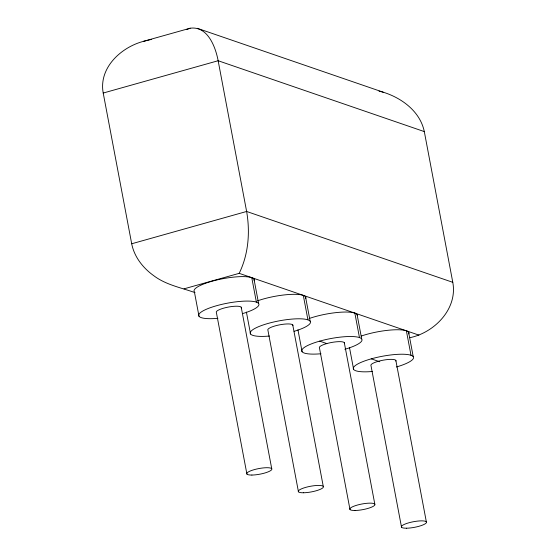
<?xml version="1.0" encoding="UTF-8"?>
<svg xmlns="http://www.w3.org/2000/svg" width="556" height="556" viewBox="0 0 556 556"><rect width="100%" height="100%" fill="white"/><g stroke="black" fill="none" stroke-linecap="round" stroke-linejoin="round"><path stroke-width="0.83" d="M184.015 288.842L239.184 273.337C248.511 254.314 250.228 232.158 246.628 211.468L218.147 60.729C215.519 46.871 207.694 25.812 190.18 28.21L143.399 41.359C120.965 47.288 98.523 67.957 103.214 93.04L131.696 243.771C134.253 256.928 143.059 268.055 153.783 275.713C165.903 284.88 181.041 287.633 195.024 292.63M409.765 337.714C434.396 332.696 457.824 308.865 452.786 282.323L424.304 131.591C420.176 111.52 401.814 97.96 383.167 92.185L197.297 28.3M186.649 29.51L190.18 28.21M103.214 93.04L218.147 60.729L424.304 131.591M131.696 243.771L246.628 211.468L452.786 282.323M143.399 41.359L151.663 39.344M379.011 91.114L383.167 92.185M239.184 273.337L418.96 335.129M319.707 341.134L326.81 343.573M371.248 358.842L379.797 361.782M408.59 332.154L413.219 356.625M406.38 330.806L411.009 355.277M395.837 360.357L426.355 521.862M401.522 527.199L371.005 365.702A12.774 2.849 -10.7 0 1 383.133 360.184A12.774 2.849 -10.7 0 1 395.914 361.101M357.056 314.439L361.678 338.91M354.846 313.091L359.468 337.561M349.481 347.5L353.63 369.434M344.296 342.649L374.813 504.146M349.981 509.484L319.471 347.986A12.774 2.849 -10.7 0 1 331.591 342.468A12.774 2.849 -10.7 0 1 344.373 343.386M305.515 296.723L310.137 321.194M303.305 295.375L307.927 319.846M297.946 329.784L302.089 351.719M292.755 324.933L323.272 486.43M298.447 491.768L267.929 330.271A12.774 2.849 -10.7 0 1 280.057 324.753A12.774 2.849 -10.7 0 1 292.831 325.677M253.974 279.008L258.596 303.479M251.764 277.659L256.385 302.13M246.405 312.069L250.547 334.003M241.221 307.218L271.731 468.715M246.906 474.053L216.388 312.555A12.774 2.849 -10.7 0 1 228.516 307.037A12.774 2.849 -10.7 0 1 241.297 307.961M199.006 316.294L194.385 291.824A30.656 6.846 -10.7 0 1 223.491 278.584A30.656 6.846 -10.7 0 1 254.155 280.794M361.289 336.032A30.656 6.846 -10.7 0 1 394.03 329.826A30.656 6.846 -10.7 0 1 408.771 333.941M257.504 300.852A30.656 6.846 -10.7 0 1 290.573 294.409A30.656 6.846 -10.7 0 1 305.696 298.509M309.046 318.56A30.656 6.846 -10.7 0 1 340.953 312.194A30.656 6.846 -10.7 0 1 357.404 315.586M372.527 371.471A30.656 6.846 -10.7 0 1 358.919 363.367A30.656 6.846 -10.7 0 1 406.547 354.422A30.656 6.846 -10.7 0 1 396.386 366.988M320.986 353.755A30.656 6.846 -10.7 0 1 307.378 345.651A30.656 6.846 -10.7 0 1 355.006 336.707A30.656 6.846 -10.7 0 1 344.852 349.272M269.451 336.039A30.656 6.846 -10.7 0 1 255.67 328.019A30.656 6.846 -10.7 0 1 303.089 318.956A30.656 6.846 -10.7 0 1 294.096 331.327M217.91 318.324A30.656 6.846 -10.7 0 1 204.128 310.311A30.656 6.846 -10.7 0 1 251.548 301.241A30.656 6.846 -10.7 0 1 242.555 313.612M406.519 528.2A12.774 2.849 -10.7 0 0 426.431 522.605A12.774 2.849 -10.7 0 0 408.868 522.786A12.774 2.849 -10.7 0 0 406.519 528.2M354.985 510.484A12.774 2.849 -10.7 0 0 374.89 504.89A12.774 2.849 -10.7 0 0 357.327 505.07A12.774 2.849 -10.7 0 0 354.985 510.484M303.444 492.769A12.774 2.849 -10.7 0 0 323.349 487.174A12.774 2.849 -10.7 0 0 305.786 487.355A12.774 2.849 -10.7 0 0 303.444 492.769M251.903 475.053A12.774 2.849 -10.7 0 0 271.808 469.459A12.774 2.849 -10.7 0 0 254.245 469.639A12.774 2.849 -10.7 0 0 251.903 475.053"/></g></svg>
